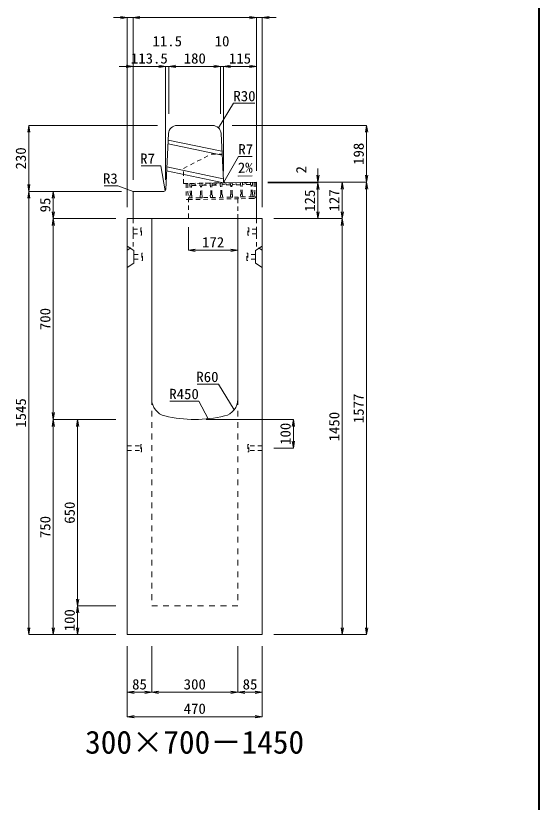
# Model space of a CAD drawing. Units: millimetres at full size. Extents: x -22536 to 51867, y -19720 to 38340.
# Drawn here: x 22776 to 24600, y 30886 to 33627 of the extents above; entities that cross this region are included whole.
import ezdxf
from ezdxf.enums import TextEntityAlignment as Align

# ---------------------------------------------------------------- set-up
doc = ezdxf.new("R2010")
doc.units = ezdxf.units.MM
doc.header["$LTSCALE"] = 20
for name, pattern in [('USER1', [2, 1, -1]), ('USER2', [1.35, 0.75, -0.6]), ('USER3', [1.35, 0.75, -0.6])]:
    doc.linetypes.add(name, pattern=pattern)
for name, color, linetype, lineweight in [('インサート', 3, 'USER2', 9), ('グレーチング', 7, 'USER2', 5), ('図枠', 7, 'Continuous', 5), ('寸法線', 7, 'Continuous', 13), ('引出線', 4, 'Continuous', 13), ('本体', 2, 'Continuous', 13)]:
    doc.layers.add(name, color=color, linetype=linetype, lineweight=lineweight)
doc.layers.add('文字', color=7, linetype='Continuous')
doc.styles.add('ＭＳ 明朝', font='')
doc.styles.get('ＭＳ 明朝').set_extended_font_data('MS Mincho')

# ---------------------------------------------------------------- blocks, each defined once
blk = doc.blocks.new('open_arrow')
at = {"color": 0, "linetype": 'Continuous', "lineweight": -2}
blk.add_lwpolyline([(7.5, 1.25), (0, 0), (7.5, -1.25)], dxfattribs=at)

msp = doc.modelspace()

# ---------------------------------------------------------------- linework, layer by layer
at = {"layer": 'インサート'}
for p, q in [((23185, 32883.5), (23212, 32883.5)), ((23185, 32883.5), (23185, 32866.5)), ((23215, 32887.5), (23212, 32887.5)), ((23212, 32887.5), (23212, 32862.5)), ((23215, 32862.5), (23215, 32887.5)), ((23585, 32887.5), (23588, 32887.5)), ((23585, 32862.5), (23585, 32887.5)), ((23588, 32887.5), (23588, 32862.5)), ((23615, 32883.5), (23588, 32883.5)), ((23615, 32883.5), (23615, 32866.5)), ((23185, 32866.5), (23212, 32866.5)), ((23212, 32862.5), (23215, 32862.5)), ((23588, 32862.5), (23585, 32862.5)), ((23615, 32866.5), (23588, 32866.5)), ((23188.2, 32795.5), (23215.2, 32795.5)), ((23188.2, 32795.5), (23188.2, 32778.5)), ((23218.2, 32799.5), (23215.2, 32799.5)), ((23215.2, 32799.5), (23215.2, 32774.5)), ((23218.2, 32774.5), (23218.2, 32799.5)), ((23581.8, 32799.5), (23584.8, 32799.5)), ((23581.8, 32774.5), (23581.8, 32799.5)), ((23584.8, 32799.5), (23584.8, 32774.5)), ((23611.8, 32795.5), (23584.8, 32795.5)), ((23611.8, 32795.5), (23611.8, 32778.5)), ((23188.2, 32778.5), (23215.2, 32778.5)), ((23215.2, 32774.5), (23218.2, 32774.5)), ((23584.8, 32774.5), (23581.8, 32774.5)), ((23611.8, 32778.5), (23584.8, 32778.5)), ((23165, 32128.5), (23212, 32128.5)), ((23165, 32128.5), (23165, 32111.5)), ((23165, 32111.5), (23212, 32111.5)), ((23215, 32132.5), (23212, 32132.5)), ((23212, 32132.5), (23212, 32107.5)), ((23212, 32107.5), (23215, 32107.5)), ((23215, 32107.5), (23215, 32132.5)), ((23588, 32132.5), (23585, 32132.5)), ((23585, 32132.5), (23585, 32107.5)), ((23585, 32107.5), (23588, 32107.5)), ((23588, 32107.5), (23588, 32132.5)), ((23635, 32128.5), (23588, 32128.5)), ((23635, 32111.5), (23588, 32111.5)), ((23635, 32111.5), (23635, 32128.5))]:
    msp.add_line(p, q, dxfattribs=at)
at = {"layer": 'グレーチング'}
for p, q in [((23375.93, 33042.22), (23369.93, 33042.11)), ((23369.93, 33042.11), (23370.9, 32986.12)), ((23375.93, 33042.22), (23376.9, 32986.23)), ((23382.43, 33042.33), (23601.39, 33046.13)), ((23382.43, 33042.33), (23382.56, 33034.33)), ((23389.43, 33042.45), (23389.56, 33034.45)), ((23389.55, 33035.45), (23418.22, 33042.95)), ((23418.22, 33042.95), (23418.36, 33034.95)), ((23425.22, 33043.07), (23425.36, 33035.07)), ((23425.34, 33036.07), (23453.52, 33043.56)), ((23453.52, 33043.56), (23453.65, 33035.57)), ((23460.51, 33043.69), (23460.65, 33035.69)), ((23460.64, 33036.69), (23488.81, 33044.18)), ((23488.51, 33044.17), (23488.65, 33036.17)), ((23495.51, 33044.29), (23495.65, 33036.3)), ((23495.63, 33037.3), (23523.8, 33044.79)), ((23523.93, 33037.79), (23495.63, 33037.3)), ((23523.8, 33044.79), (23523.94, 33036.79)), ((23530.8, 33044.91), (23530.94, 33036.91)), ((23530.93, 33037.91), (23559.1, 33045.4)), ((23559.22, 33038.4), (23530.93, 33037.91)), ((23559.1, 33045.4), (23559.24, 33037.4)), ((23564.76, 33036), (23566.24, 33037.52)), ((23566.1, 33045.52), (23566.24, 33037.52)), ((23566.22, 33038.52), (23594.39, 33046.01)), ((23594.52, 33039.01), (23566.22, 33038.52)), ((23594.39, 33046.01), (23594.53, 33038.01)), ((23596.06, 33036.54), (23594.53, 33038.01)), ((23600.06, 33036.61), (23601.53, 33038.14)), ((23601.39, 33046.13), (23601.53, 33038.14)), ((23606.89, 33046.23), (23612.89, 33046.33)), ((23606.89, 33046.23), (23607.69, 33000.24)), ((23612.89, 33046.33), (23613.69, 33000.34)), ((23612.89, 33046.33), (23613.69, 33000.34)), ((23384.09, 33032.86), (23382.56, 33034.33)), ((23384.63, 33001.86), (23384.09, 33032.86)), ((23388.09, 33032.93), (23389.56, 33034.45)), ((23388.63, 33001.93), (23388.09, 33032.93)), ((23389.55, 33035.45), (23418.34, 33035.95)), ((23419.89, 33033.48), (23418.36, 33034.95)), ((23420.42, 33002.48), (23419.89, 33033.48)), ((23423.88, 33033.55), (23425.36, 33035.07)), ((23424.42, 33002.55), (23423.88, 33033.55)), ((23425.34, 33036.07), (23453.64, 33036.57)), ((23455.18, 33034.09), (23453.65, 33035.57)), ((23455.72, 33003.1), (23455.18, 33034.09)), ((23459.18, 33034.16), (23460.65, 33035.69)), ((23459.72, 33003.17), (23459.18, 33034.16)), ((23460.64, 33036.69), (23488.93, 33037.18)), ((23490.18, 33034.7), (23488.65, 33036.17)), ((23490.71, 33003.7), (23490.18, 33034.7)), ((23494.17, 33034.77), (23495.65, 33036.3)), ((23494.71, 33003.77), (23494.17, 33034.77)), ((23525.47, 33035.31), (23523.94, 33036.79)), ((23526.01, 33004.32), (23525.47, 33035.31)), ((23529.47, 33035.38), (23530.94, 33036.91)), ((23530.01, 33004.39), (23529.47, 33035.38)), ((23560.76, 33035.93), (23559.24, 33037.4)), ((23561.3, 33004.93), (23560.76, 33035.93)), ((23565.3, 33005), (23564.76, 33036)), ((23596.6, 33005.54), (23596.06, 33036.54)), ((23600.6, 33005.61), (23600.06, 33036.61)), ((23376.9, 32986.23), (23370.9, 32986.12)), ((23376.8, 32992.22), (23550.77, 32995.25)), ((23376.9, 32986.22), (23550.87, 32989.25)), ((23384.63, 33001.86), (23383.16, 33000.34)), ((23383.16, 33000.34), (23383.29, 32992.34)), ((23383.29, 32992.34), (23390.29, 32992.46)), ((23388.63, 33001.93), (23390.15, 33000.46)), ((23390.15, 33000.46), (23390.29, 32992.46)), ((23420.42, 33002.48), (23418.95, 33000.96)), ((23418.95, 33000.96), (23419.09, 32992.96)), ((23419.09, 32992.96), (23426.09, 32993.08)), ((23424.42, 33002.55), (23425.95, 33001.08)), ((23425.95, 33001.08), (23426.09, 32993.08)), ((23455.72, 33003.1), (23454.25, 33001.57)), ((23454.25, 33001.57), (23454.38, 32993.57)), ((23454.38, 32993.57), (23461.38, 32993.69)), ((23459.72, 33003.17), (23461.24, 33001.69)), ((23461.24, 33001.69), (23461.38, 32993.69)), ((23490.71, 33003.7), (23489.24, 33002.18)), ((23489.24, 33002.18), (23489.38, 32994.18)), ((23496.38, 32994.3), (23489.38, 32994.18)), ((23494.71, 33003.77), (23496.24, 33002.3)), ((23496.24, 33002.3), (23496.38, 32994.3)), ((23526.01, 33004.32), (23524.53, 33002.79)), ((23524.53, 33002.79), (23524.67, 32994.79)), ((23531.67, 32994.91), (23524.67, 32994.79)), ((23530.01, 33004.39), (23531.53, 33002.91)), ((23531.53, 33002.91), (23531.67, 32994.91)), ((23603.76, 32996.17), (23550.77, 32995.25)), ((23550.77, 32995.25), (23550.87, 32989.25)), ((23603.87, 32990.17), (23550.87, 32989.25)), ((23561.3, 33004.93), (23559.83, 33003.41)), ((23559.83, 33003.41), (23559.97, 32995.41)), ((23566.97, 32995.53), (23559.97, 32995.41)), ((23565.3, 33005), (23566.83, 33003.53)), ((23566.83, 33003.53), (23566.97, 32995.53)), ((23596.6, 33005.54), (23595.12, 33004.02)), ((23595.12, 33004.02), (23595.26, 32996.02)), ((23602.26, 32996.14), (23595.26, 32996.02)), ((23600.6, 33005.61), (23602.12, 33004.14)), ((23602.12, 33004.14), (23602.26, 32996.14))]:
    msp.add_line(p, q, dxfattribs=at)
for radius, start, end in [(4, 270.99562, 0.99536), (10, 270.99553, 0.99532)]:
    msp.add_arc((23603.69, 33000.17), radius, start, end, dxfattribs=at)
at = {"layer": '図枠', "lineweight": 40}
msp.add_line((24600, 19420), (24600, 36040), dxfattribs=at)
at = {"layer": '寸法線'}
for p, q in [((23233, 33620.58), (23117, 33620.58)), ((23165, 32960), (23165, 33620.58)), ((23185, 33620.58), (23615, 33620.58)), ((23185, 33137), (23185, 33620.58)), ((23185, 33055), (23185, 33620.58)), ((23567, 33620.58), (23683, 33620.58)), ((23615, 33087), (23615, 33620.58)), ((23615, 33087), (23615, 33620.58)), ((23635, 32960), (23635, 33620.58)), ((23137, 33450.58), (23298.5, 33450.58)), ((23185, 33055), (23185, 33450.58)), ((23250.5, 33450.58), (23358, 33450.58)), ((23298.5, 33055), (23298.5, 33450.58)), ((23298.5, 33055), (23298.5, 33450.58)), ((23310, 33285), (23310, 33450.58)), ((23310, 33450.58), (23490, 33450.58)), ((23310, 33285), (23310, 33450.58)), ((23442, 33450.58), (23548, 33450.58)), ((23490, 33285), (23490, 33450.58)), ((23490, 33285), (23490, 33450.58)), ((23500, 33085), (23500, 33450.58)), ((23500, 33450.58), (23615, 33450.58)), ((23500, 33085), (23500, 33450.58)), ((23615, 33087), (23615, 33450.58)), ((22822.06, 33245), (22822.06, 33015)), ((23270, 33245), (22822.06, 33245)), ((23530, 33245), (23998.78, 33245)), ((23998.78, 33245), (23998.78, 33047)), ((23828.78, 33095), (23828.78, 32997)), ((23655, 33047), (23828.78, 33047)), ((23655, 33047), (23913.78, 33047)), ((23655, 33047), (23998.78, 33047)), ((23655, 33047), (23998.78, 33047)), ((23655, 33045), (23828.78, 33045)), ((23655, 33045), (23828.78, 33045)), ((23828.78, 33045), (23828.78, 32920)), ((23913.78, 33047), (23913.78, 32920)), ((23998.78, 33047), (23998.78, 31470)), ((22822.06, 31470), (22822.06, 33015)), ((23145, 33015), (22822.06, 33015)), ((23145, 33015), (22822.06, 33015)), ((22907.06, 33015), (22907.06, 32920)), ((23145, 33015), (22907.06, 33015)), ((23125, 32920), (22907.06, 32920)), ((22907.06, 32920), (22907.06, 32220)), ((23125, 32920), (22907.06, 32920)), ((23675, 32920), (23828.78, 32920)), ((23675, 32920), (23913.78, 32920)), ((23675, 32920), (23913.78, 32920)), ((23913.78, 32920), (23913.78, 31470)), ((23378, 32890), (23378, 32809.77)), ((23378, 32809.77), (23550, 32809.77)), ((23125, 32220), (22907.06, 32220)), ((22907.06, 31470), (22907.06, 32220)), ((23125, 32220), (22907.06, 32220)), ((22992.06, 32220), (22992.06, 31570)), ((23125, 32220), (22992.06, 32220)), ((23440, 32220), (23743.78, 32220)), ((23743.78, 32220), (23743.78, 32120)), ((23675, 32120), (23743.78, 32120)), ((23125, 31570), (22992.06, 31570)), ((22992.06, 31570), (22992.06, 31470)), ((23125, 31570), (22992.06, 31570)), ((23125, 31470), (22822.06, 31470)), ((23125, 31470), (22907.06, 31470)), ((23125, 31470), (22992.06, 31470)), ((23675, 31470), (23913.78, 31470)), ((23675, 31470), (23998.78, 31470)), ((23165, 31430), (23165, 31268.84)), ((23165, 31430), (23165, 31183.84)), ((23250, 31430), (23250, 31268.84)), ((23250, 31430), (23250, 31268.84)), ((23550, 31430), (23550, 31268.84)), ((23550, 31430), (23550, 31268.84)), ((23635, 31430), (23635, 31268.84)), ((23635, 31430), (23635, 31183.84)), ((23165, 31268.84), (23250, 31268.84)), ((23250, 31268.84), (23550, 31268.84)), ((23550, 31268.84), (23635, 31268.84)), ((23165, 31183.84), (23635, 31183.84))]:
    msp.add_line(p, q, dxfattribs=at)
at = {"layer": '引出線'}
for points in [[(23482.14, 33236.74), (23534.6, 33322.07), (23609.27, 33322.07)], [(23501.83, 33046.93), (23551.86, 33136.53), (23599.79, 33136.53)], [(23296.67, 33016.93), (23281.31, 33103.9), (23213.38, 33103.9)], [(23550.86, 33068.59), (23599.57, 33069.56), (23550.83, 33068.59)], [(23185.88, 33014.12), (23131.81, 33034.81), (23084.09, 33034.81)], [(23537.07, 32253.32), (23482.66, 32343.21), (23407.98, 32343.21)], [(23446.44, 32222.4), (23414.22, 32283.55), (23313.21, 32283.55)]]:
    msp.add_lwpolyline(points, dxfattribs=at)
at = {"layer": '本体', "lineweight": 20}
for p, q in [((23338.54, 33245), (23461.46, 33245)), ((23298.83, 33021.65), (23308.57, 33216.5)), ((23499.66, 33051.77), (23491.42, 33216.5)), ((23506.77, 33045.12), (23615, 33046.99)), ((23615, 32920), (23615, 33046.99)), ((23185, 33012), (23185, 32920)), ((23291.84, 33015), (23188, 33015)), ((23615, 32920), (23185, 32920))]:
    msp.add_line(p, q, dxfattribs=at)
at = {"layer": '本体', "lineweight": 9}
for p, q in [((23495.19, 33141.22), (23306.8, 33180.9)), ((23494.52, 33154.65), (23307.45, 33194.05)), ((23499.32, 33058.59), (23302.75, 33100)), ((23499.99, 33045.17), (23302.09, 33086.85)), ((23165, 32824), (23188.2, 32809.5)), ((23634.58, 32823.74), (23611.8, 32809.5)), ((23188.2, 32809.5), (23188.2, 32764.5)), ((23611.8, 32809.5), (23611.8, 32764.5)), ((23188.2, 32764.5), (23165, 32750)), ((23611.8, 32764.5), (23635, 32750))]:
    msp.add_line(p, q, dxfattribs=at)
at = {"layer": '本体', "linetype": 'USER3', "lineweight": 9}
for p, q in [((23360.81, 33095), (23457.7, 33145)), ((23457.7, 33145), (23495, 33145)), ((23360.81, 33042.58), (23360.81, 33095)), ((23360.81, 33042.58), (23506.77, 33045.11)), ((23378, 32992.24), (23378, 32920)), ((23550, 32920), (23550, 32995.23))]:
    msp.add_line(p, q, dxfattribs=at)
at = {"layer": '本体'}
for p, q in [((23165, 32920), (23165, 31470)), ((23165, 32920), (23250, 32920)), ((23250, 32920), (23250, 32290.53)), ((23550, 32920), (23635, 32920)), ((23550, 32920), (23550, 32290.53)), ((23635, 32920), (23635, 31470)), ((23165, 31470), (23635, 31470))]:
    msp.add_line(p, q, dxfattribs=at)
at = {"layer": '本体', "linetype": 'USER2', "lineweight": 9}
for p, q in [((23185, 32823), (23185, 32920)), ((23615, 32823), (23615, 32920)), ((23165, 32810.5), (23185, 32823)), ((23635, 32810.5), (23615, 32823))]:
    msp.add_line(p, q, dxfattribs=at)
at = {"layer": '本体', "linetype": 'USER1', "lineweight": 15}
for p, q in [((23250, 32290.53), (23250, 31570)), ((23550, 32290.53), (23550, 31570)), ((23250, 31570), (23550, 31570))]:
    msp.add_line(p, q, dxfattribs=at)
at = {"layer": '本体', "lineweight": 20}
for centre, radius, start, end in [((23338.54, 33215), 30, 90, 177.13784), ((23461.46, 33215), 30, 2.86268, 90), ((23506.65, 33052.12), 7, 182.86268, 270.99344), ((23188, 33012), 3, 90, 180), ((23291.84, 33022), 7, 270, 357.13784)]:
    msp.add_arc(centre, radius, start, end, dxfattribs=at)
at = {"layer": '本体'}
for centre, radius, start, end in [((23310, 32290.53), 60, 180, 256.65764), ((23490, 32290.53), 60, 283.34236, 0), ((23400, 32670), 450, 256.65764, 283.34236)]:
    msp.add_arc(centre, radius, start, end, dxfattribs=at)

# ---------------------------------------------------------------- block references
at = {"layer": '寸法線', "xscale": 3.2, "yscale": 3.2}
for p, rotation in [((23165, 33620.58), 180), ((23615, 33620.58), 180), ((23615, 33620.58), 180), ((23185, 33450.58), 180), ((23298.5, 33450.58), 180), ((23298.5, 33450.58), 180), ((23490, 33450.58), 180), ((23490, 33450.58), 180), ((23615, 33450.58), 180), ((22822.06, 33245), 270), ((23998.78, 33245), 270), ((23828.78, 33047), 90), ((23998.78, 33047), 90), ((22822.06, 33015), 90), ((23828.78, 33045), 270), ((23828.78, 33045), 270), ((23913.78, 33047), 270), ((23998.78, 33047), 270), ((22822.06, 33015), 270), ((22907.06, 33015), 270), ((22907.06, 32920), 90), ((23828.78, 32920), 90), ((23913.78, 32920), 90), ((22907.06, 32920), 270), ((23913.78, 32920), 270), ((23550, 32809.77), 180), ((22907.06, 32220), 90), ((22907.06, 32220), 270), ((22992.06, 32220), 270), ((23743.78, 32220), 270), ((23743.78, 32120), 90), ((22992.06, 31570), 90), ((22992.06, 31570), 270), ((22822.06, 31470), 90), ((22907.06, 31470), 90), ((22992.06, 31470), 90), ((23913.78, 31470), 90), ((23998.78, 31470), 90), ((23250, 31268.84), 180), ((23550, 31268.84), 180), ((23635, 31268.84), 180), ((23635, 31183.84), 180)]:
    msp.add_blockref('open_arrow', p, dxfattribs=dict(at, rotation=rotation))
for p in [(23185, 33620.58), (23185, 33620.58), (23635, 33620.58), (23310, 33450.58), (23310, 33450.58), (23500, 33450.58), (23500, 33450.58), (23378, 32809.77), (23165, 31268.84), (23250, 31268.84), (23550, 31268.84), (23165, 31183.84)]:
    msp.add_blockref('open_arrow', p, dxfattribs=at)
at = {"layer": '引出線', "xscale": 0.0533, "yscale": 0.0533}
for p, rotation in [((23482.14, 33236.74), 58.4), ((23550.86, 33068.59), 1.1), ((23501.83, 33046.93), 60.8), ((23185.88, 33014.12), 159.1), ((23296.67, 33016.93), 100), ((23537.07, 32253.32), 121.2), ((23446.44, 32222.4), 117.8)]:
    msp.add_blockref('open_arrow', p, dxfattribs=dict(at, rotation=rotation))

# ---------------------------------------------------------------- texts
at = {"layer": '寸法線', "style": 'ＭＳ 明朝', "width": 1.05}
for s, p in [('11.5', (23304.25, 33538.58)), ('10', (23495, 33538.58)), ('113.5', (23241.75, 33478.58)), ('180', (23400, 33478.58)), ('115', (23557.5, 33478.58)), ('172', (23464, 32837.77)), ('85', (23207.5, 31296.84)), ('300', (23400, 31296.84)), ('85', (23592.5, 31296.84)), ('470', (23400, 31211.84))]:
    msp.add_text(s, height=36.03, dxfattribs=at).set_placement(p, align=Align.MIDDLE_CENTER)
for s, p in [('198', (23970.78, 33146)), ('230', (22794.06, 33130)), ('2', (23770.78, 33090.34)), ('125', (23800.78, 32982.5)), ('127', (23885.78, 32983.5)), ('95', (22879.06, 32967.5)), ('700', (22879.06, 32570)), ('1577', (23970.78, 32258.5)), ('1545', (22794.06, 32242.5)), ('1450', (23885.78, 32195)), ('100', (23715.78, 32170)), ('650', (22964.06, 31895)), ('750', (22879.06, 31845)), ('100', (22964.06, 31520))]:
    msp.add_text(s, height=36.03, rotation=90, dxfattribs=at).set_placement(p, align=Align.MIDDLE_CENTER)
at = {"layer": '引出線', "style": 'ＭＳ 明朝', "width": 1.05}
for s, p in [('R30', (23534.6, 33365.27)), ('R7', (23551.86, 33179.73))]:
    msp.add_text(s, height=36.03, dxfattribs=at).set_placement(p, align=Align.TOP_LEFT)
for s, p in [('R7', (23261.31, 33147.1)), ('R3', (23131.81, 33078.01)), ('R60', (23482.66, 32386.41)), ('R450', (23414.22, 32326.75))]:
    msp.add_text(s, height=36.03, dxfattribs=at).set_placement(p, align=Align.TOP_RIGHT)
msp.add_text('2%', height=36.03, rotation=1.146, dxfattribs=at).set_placement((23549.89, 33115.48), align=Align.TOP_LEFT)
at = {"layer": '文字', "style": 'ＭＳ 明朝'}
msp.add_text('300×700－1450', height=80.06, dxfattribs=at).set_placement((23399.52, 31095.03), align=Align.MIDDLE_CENTER)

doc.saveas('drawing.dxf')
